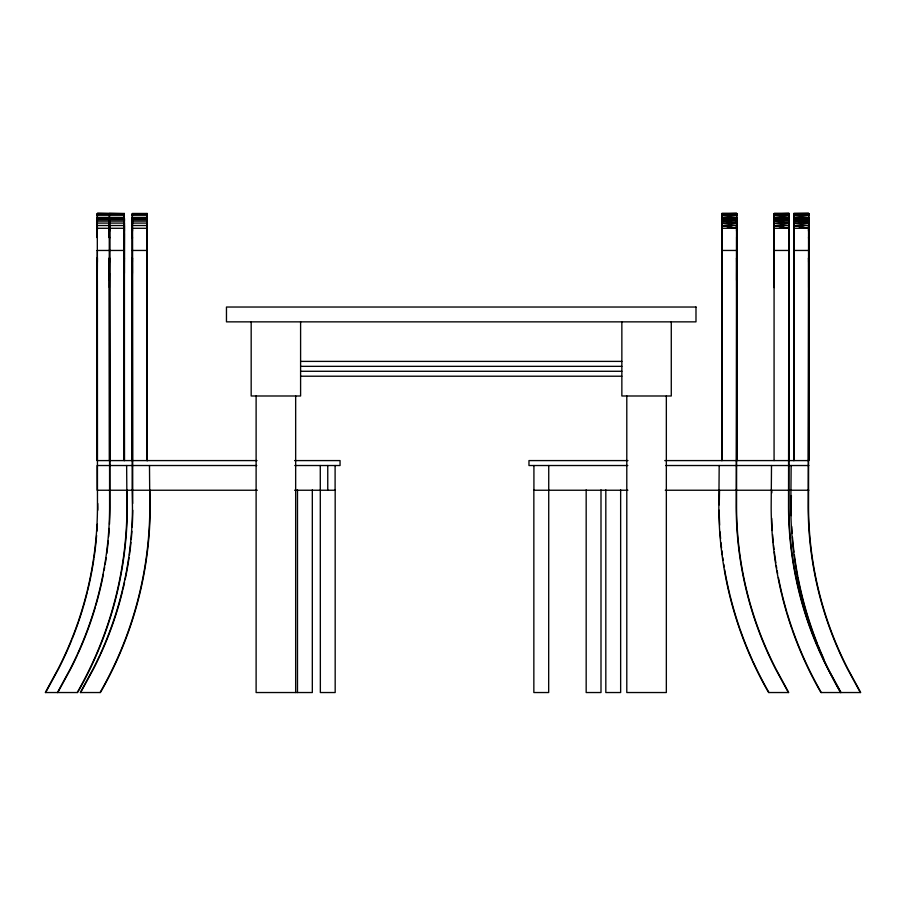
<?xml version="1.0" encoding="UTF-8"?>
<svg xmlns="http://www.w3.org/2000/svg" width="906" height="906" viewBox="0 0 906 906"><rect width="100%" height="100%" fill="white"/><g stroke="black" fill="none" stroke-linecap="round" stroke-linejoin="round"><path stroke-width="1.36" d="M126.987 490.237L127.327 507.507A374.178 374.178 0 0 1 77.554 692.535L45.3 692.535L58.029 669.126A356.805 356.805 0 0 0 97.463 507.439L97.304 213.465L124.269 213.465L124.122 460.588M97.248 287.598L97.406 257.95M97.372 262.196L97.372 250.532M109.298 273.227L109.343 257.95L109.49 460.588M109.298 280.294L109.535 257.95L109.592 460.588M109.558 237.066L109.513 262.128M109.558 238.267L109.592 218.493L109.558 231.2L109.49 226.251M109.388 287.598L109.49 273.227M124.315 287.598L124.167 257.95L124.416 460.588L124.416 218.403L124.394 221.109M124.213 287.598L124.394 223.091M124.382 233.555L124.337 262.106L124.337 250.452M124.405 273.227L124.394 225.526M132.151 490.237L132.299 213.465L147.123 213.465L146.953 460.588L147.021 257.95L147.078 280.294M132.446 460.588L132.412 237.066M132.242 287.598L132.355 273.227M132.367 262.196L132.401 257.95L132.446 273.227M147.18 287.598L147.248 233.555M147.27 460.588L147.27 218.403L147.259 221.109M147.191 250.452L147.202 262.106L147.248 225.526M721.754 460.588L721.878 215.254L736.703 215.322L736.725 213.465L721.901 213.465L721.878 215.243M721.754 280.294L721.776 233.555M721.833 250.452L721.946 287.598M721.946 280.294L721.991 257.95L722.048 460.588L722.048 218.403L721.98 237.723L721.957 231.007M721.72 228.289L736.555 228.289L736.578 218.493L721.754 218.403L721.731 223.091L736.555 225.605L736.216 507.439A356.805 356.805 0 0 0 775.649 669.126L788.379 692.535M736.578 280.294L736.623 257.95L736.872 460.588M736.782 273.227L736.827 257.95L736.669 460.588M736.657 262.196L736.612 237.066M736.669 287.598L736.669 273.227M736.725 213.465L721.889 213.691L736.725 213.465L736.805 237.723L736.872 218.403L736.85 221.109M774.075 280.294L774.075 218.403L788.9 218.493L788.933 238.267M774.154 250.452L774.166 287.598M789.194 460.588L788.945 257.95L788.99 460.588M788.99 287.598L788.99 273.227M789.092 280.294L789.149 257.95L789.194 273.227M788.979 262.196L788.933 237.066M793.724 280.294L793.871 213.465L808.696 213.465L808.741 224.031M793.815 273.227L793.815 287.598L793.973 257.95L794.007 273.227M793.916 224.031L793.95 237.723L794.018 218.403L794.03 221.109M860.349 692.535L847.62 669.126A356.805 356.805 0 0 1 808.186 507.439L808.696 213.465L793.86 213.691L793.849 215.243M808.65 287.598L808.594 257.95L808.548 460.588M808.752 280.294L808.798 257.95L808.843 460.588L664.755 460.588M808.628 262.196L808.582 237.066M808.82 225.526L808.786 237.723L808.571 223.182M97.35 228.38L97.157 218.403L124.122 218.403L124.179 237.723L124.213 231.007M97.259 224.031L97.214 237.723L97.18 225.526M109.309 221.109L109.298 218.403L109.354 237.723L109.445 213.465L124.269 213.691L97.304 213.465L112.14 213.691M124.122 218.403L124.099 223.091L97.135 223.091M146.953 223.091L146.976 218.403L132.151 218.403L132.129 223.091L146.953 223.091L147.18 228.289M132.253 224.031L132.219 237.723L132.174 223.091M147.248 223.091L147.044 237.723L147.01 225.526L132.129 225.526M721.776 231.121L721.856 224.031M721.731 223.091L736.555 223.182L736.578 218.493L721.754 218.72L721.765 221.109M774.177 224.031L774.143 262.106L774.098 235.537M840.7 692.535L827.971 669.126A356.805 356.805 0 0 1 788.537 507.439L788.877 225.605L774.052 223.091L788.877 223.182L788.9 218.493L774.075 218.72L774.075 460.588M789.171 221.109L789.194 218.403L789.126 237.723L789.047 213.465L774.222 213.465L774.245 217.417L780.927 218.799M793.724 460.588L793.724 218.403L808.548 218.493L808.526 223.182L793.701 223.091L793.724 218.403L808.548 218.799L808.537 221.189L793.713 221.109L808.526 223.182M808.82 221.109L808.843 218.403L808.582 231.2L808.65 226.251M146.976 218.403L146.965 221.109L132.14 221.109M789.047 213.465L774.211 213.691L789.047 213.465L789.024 215.322L774.2 215.254L789.013 217.497L788.967 214.643L774.2 214.643L774.188 217.417L789.013 217.497L789.013 220.452L788.877 225.605L774.052 225.526L774.098 228.289L788.877 228.289L788.933 231.2L789.001 226.251M793.837 216.998L793.905 215.254L808.673 215.322L808.616 214.643L793.849 214.643L793.701 228.289L808.526 228.289L793.701 225.526L794.018 460.588L794.041 228.289M124.371 257.95L124.382 259.014M147.214 259.014L147.225 257.95M721.799 257.95L721.822 262.106L721.776 223.091M736.68 226.251L736.612 231.2L736.646 214.643L721.878 214.643L721.867 216.998M808.696 213.465L793.871 213.465M719.239 504.846L719.523 490.237M771.799 492.898L771.844 490.237M791.391 495.548L791.165 507.507A374.178 374.178 0 0 0 791.278 515.639M808.865 228.289L808.537 507.439A356.805 356.805 0 0 0 847.971 669.126L860.7 692.535L820.938 692.535A374.178 374.178 0 0 1 771.165 507.507L771.504 465.525M124.269 213.465L124.247 215.243L97.282 215.243M147.123 213.465L147.1 215.243L132.276 215.243M774.188 216.998L774.256 215.322M109.524 259.093L109.535 257.95M132.378 259.093L132.401 257.95M97.35 224.11L97.384 214.643M109.456 215.322L109.513 214.643M124.382 231.121L124.281 214.643M132.412 238.267L132.378 214.643M147.168 224.031L147.146 214.643M124.224 215.322L124.292 216.998M147.089 215.322L147.157 216.998M45.651 692.535L58.38 669.126A356.805 356.805 0 0 0 71.778 639.863M57.44 692.535L70.17 669.126A356.805 356.805 0 0 0 109.603 507.439L109.445 213.771M57.78 692.535L70.521 669.126A356.805 356.805 0 0 0 77.259 655.276M80.645 692.535L93.375 669.126A356.805 356.805 0 0 0 100.113 655.276M793.905 215.322L808.673 217.497L793.837 217.417L800.576 218.799M793.735 218.72L808.548 218.493L793.724 218.72L808.537 219.705L793.713 219.626L808.537 221.189M97.293 213.907L124.258 213.907L97.316 213.997L97.327 215.322M132.287 213.907L147.134 213.691L132.31 213.997L132.321 215.322M721.901 213.465L736.737 213.907M774.222 213.465L789.058 213.907M793.86 213.907L808.707 213.907M97.27 217.417L124.235 217.417M132.265 217.417L147.1 217.417M97.157 218.403L124.133 218.72M132.151 218.72L146.987 218.72M97.169 218.72L97.169 219.626L124.111 219.626M132.14 219.626L146.965 219.626M124.111 221.109L97.146 221.109L97.169 219.626M97.135 225.526L124.099 225.526M97.135 228.289L124.099 228.289M132.129 228.289L146.953 228.289M97.135 250.452L124.439 250.452M132.129 250.452L147.293 250.452M721.72 250.452L736.895 250.452M774.041 250.452L789.217 250.452M808.865 250.452L793.701 250.452L793.803 262.106L793.758 235.537M300.599 361.392L621.856 361.392M300.599 366.341L621.856 366.341M300.599 371.279L621.856 371.279M300.599 376.216L621.856 376.216M97.135 460.588L257.044 460.588M294.563 460.588L340.056 460.588L340.056 465.525L294.79 465.525M627.983 460.588L528.968 460.588L528.968 465.525L627.824 465.525M256.772 465.525L97.135 465.525L97.157 490.237L257.349 490.237M665.65 465.525L808.865 465.525M294.597 490.237L335.107 490.237L335.107 465.525M627.881 490.237L533.917 490.237L533.917 465.525M665.264 490.237L808.865 490.237M774.211 213.918L789.035 213.997L774.211 213.907L774.234 215.243M774.064 218.72L788.911 218.799L774.075 218.403L788.888 219.705L774.064 219.626L788.888 221.189L774.052 221.109L788.877 223.182M721.731 225.526L736.555 228.289L721.731 225.526L736.555 225.605M736.555 223.182L721.731 221.109L736.567 221.189L721.742 219.626L736.567 219.705L721.742 218.72L736.589 218.799L721.754 218.72M721.935 215.254L736.691 217.497L721.867 217.417L728.605 218.799M793.701 223.091L808.526 225.605L793.701 225.526L808.526 228.38M841.051 692.535L828.311 669.126A356.805 356.805 0 0 1 788.877 507.439L789.217 223.091M808.616 259.093L808.594 257.95M788.956 259.093L788.945 257.95M736.635 259.093L736.623 257.95M149.841 490.237L150.181 507.507A374.178 374.178 0 0 1 100.407 692.535L80.294 692.535L93.024 669.126A356.805 356.805 0 0 0 132.469 507.439L132.129 490.237M132.151 218.403L132.174 221.109M132.729 503.476L132.469 228.289M97.735 503.476L97.814 507.439A356.805 356.805 0 0 1 97.791 510.237M132.344 226.251L132.412 231.2L132.446 218.493L132.469 225.605M97.35 226.251L97.406 229.965M721.912 213.907L721.946 224.031M808.865 223.091L808.865 225.526M808.582 225.605L808.582 238.267M794.041 223.091L794.041 225.526M736.895 223.091L736.895 225.526M721.776 228.289L721.776 225.526L721.788 259.014M124.213 273.227L124.213 280.294M97.248 280.294L97.202 257.95L97.248 460.588M791.153 465.525L790.813 507.507A374.178 374.178 0 0 0 831.549 675.853M736.895 228.289L736.555 507.439A356.805 356.805 0 0 0 775.989 669.126L788.73 692.535L768.616 692.535A374.178 374.178 0 0 1 718.843 507.507L719.183 465.525M671.278 321.856L671.278 395.99L621.856 395.99L621.856 321.856M666.34 395.99L666.34 692.535L626.793 692.535L626.793 395.99M620.644 489.897L620.644 692.535L605.82 692.535L605.82 489.897M600.995 489.897L600.995 692.535L586.171 692.535L586.171 489.897M548.742 465.525L548.674 692.535L533.849 692.535L533.849 489.897M335.175 489.897L335.175 692.535L320.35 692.535L320.282 465.525M327.757 465.525L327.757 490.237M312.321 489.897L312.321 692.535L256.115 692.535L256.115 395.99M300.599 321.856L300.599 395.99L251.177 395.99L251.177 321.856M297.485 489.897L297.485 692.535M295.662 395.99L295.662 692.535M149.49 465.525L149.83 507.507A374.178 374.178 0 0 1 100.068 692.535M147.293 228.289L147.293 460.588M132.344 280.294L132.242 460.588M126.636 465.525L126.976 507.507A374.178 374.178 0 0 1 77.203 692.535M109.615 228.289L109.954 507.439A356.805 356.805 0 0 1 109.49 524.234M97.35 280.294L97.35 460.588M109.252 528.425A356.805 356.805 0 0 1 108.629 536.794M108.244 540.973A356.805 356.805 0 0 1 106.795 553.487M106.206 557.654A356.805 356.805 0 0 1 105.13 564.563M104.654 567.326A356.805 356.805 0 0 1 104.167 570.078M103.386 574.211A356.805 356.805 0 0 1 95.821 605.491M95.436 606.827A356.805 356.805 0 0 1 77.837 654.007M97.35 524.234A356.805 356.805 0 0 1 96.931 531.21M96.614 535.401A356.805 356.805 0 0 1 94.065 557.654M93.862 559.036A356.805 356.805 0 0 1 91.246 574.211M90.985 575.582A356.805 356.805 0 0 1 87.656 590.61M87.327 591.969A356.805 356.805 0 0 1 83.295 606.827M82.899 608.175A356.805 356.805 0 0 1 78.629 621.505M78.176 622.83A356.805 356.805 0 0 1 72.299 638.56M840.587 692.535A374.178 374.178 0 0 1 832.172 677.065M823.724 658.741A374.178 374.178 0 0 1 817.914 645.015M817.416 643.758A374.178 374.178 0 0 1 806.385 611.743M806.012 610.44A374.178 374.178 0 0 1 798.039 577.53M797.79 576.193A374.178 374.178 0 0 1 795.287 561.505M795.083 560.157A374.178 374.178 0 0 1 794.347 554.789M793.996 552.105A374.178 374.178 0 0 1 792.467 537.281M792.15 533.226A374.178 374.178 0 0 1 791.708 526.465M821.278 692.535A374.178 374.178 0 0 1 813.486 678.266M812.863 677.065A374.178 374.178 0 0 1 792.557 629.795M792.104 628.515A374.178 374.178 0 0 1 787.121 613.034M786.736 611.743A374.178 374.178 0 0 1 782.49 596.046M782.161 594.732A374.178 374.178 0 0 1 778.39 577.53M777.642 573.532A374.178 374.178 0 0 1 777.155 570.859M776.702 568.187A374.178 374.178 0 0 1 776.261 565.514M775.842 562.841A374.178 374.178 0 0 1 774.347 552.105M774.03 549.41A374.178 374.178 0 0 1 773.577 545.378M773.305 542.683A374.178 374.178 0 0 1 772.592 534.574M772.308 530.52A374.178 374.178 0 0 1 771.708 518.345M768.956 692.535A374.178 374.178 0 0 1 752.863 661.21M752.308 659.976A374.178 374.178 0 0 1 740.236 629.795M739.783 628.515A374.178 374.178 0 0 1 730.168 596.046M729.84 594.732A374.178 374.178 0 0 1 726.329 578.855M726.068 577.53A374.178 374.178 0 0 1 724.607 569.523M724.154 566.85A374.178 374.178 0 0 1 723.724 564.178M723.113 560.157A374.178 374.178 0 0 1 722.739 557.473M722.376 554.789A374.178 374.178 0 0 1 721.867 550.757M721.55 548.062A374.178 374.178 0 0 1 720.983 542.683M720.61 538.628A374.178 374.178 0 0 1 720.077 531.879M719.67 525.118A374.178 374.178 0 0 1 719.205 510.214M132.786 510.237A356.805 356.805 0 0 1 132.197 527.02M131.925 531.21A356.805 356.805 0 0 1 131.234 539.58M130.962 542.366A356.805 356.805 0 0 1 129.456 554.88M129.06 557.654A356.805 356.805 0 0 1 125.13 579.693M124.541 582.433A356.805 356.805 0 0 1 122.978 589.251M122.65 590.61A356.805 356.805 0 0 1 100.702 654.007M774.12 257.95L774.132 259.014L774.12 257.95M793.769 257.95L793.781 259.014L793.769 257.95M695.989 307.032L226.466 307.032L226.466 321.856L695.989 321.856L695.989 307.032M736.714 213.997L721.889 213.918L736.714 213.997M788.877 228.289L774.052 225.526L788.877 228.38"/></g></svg>
